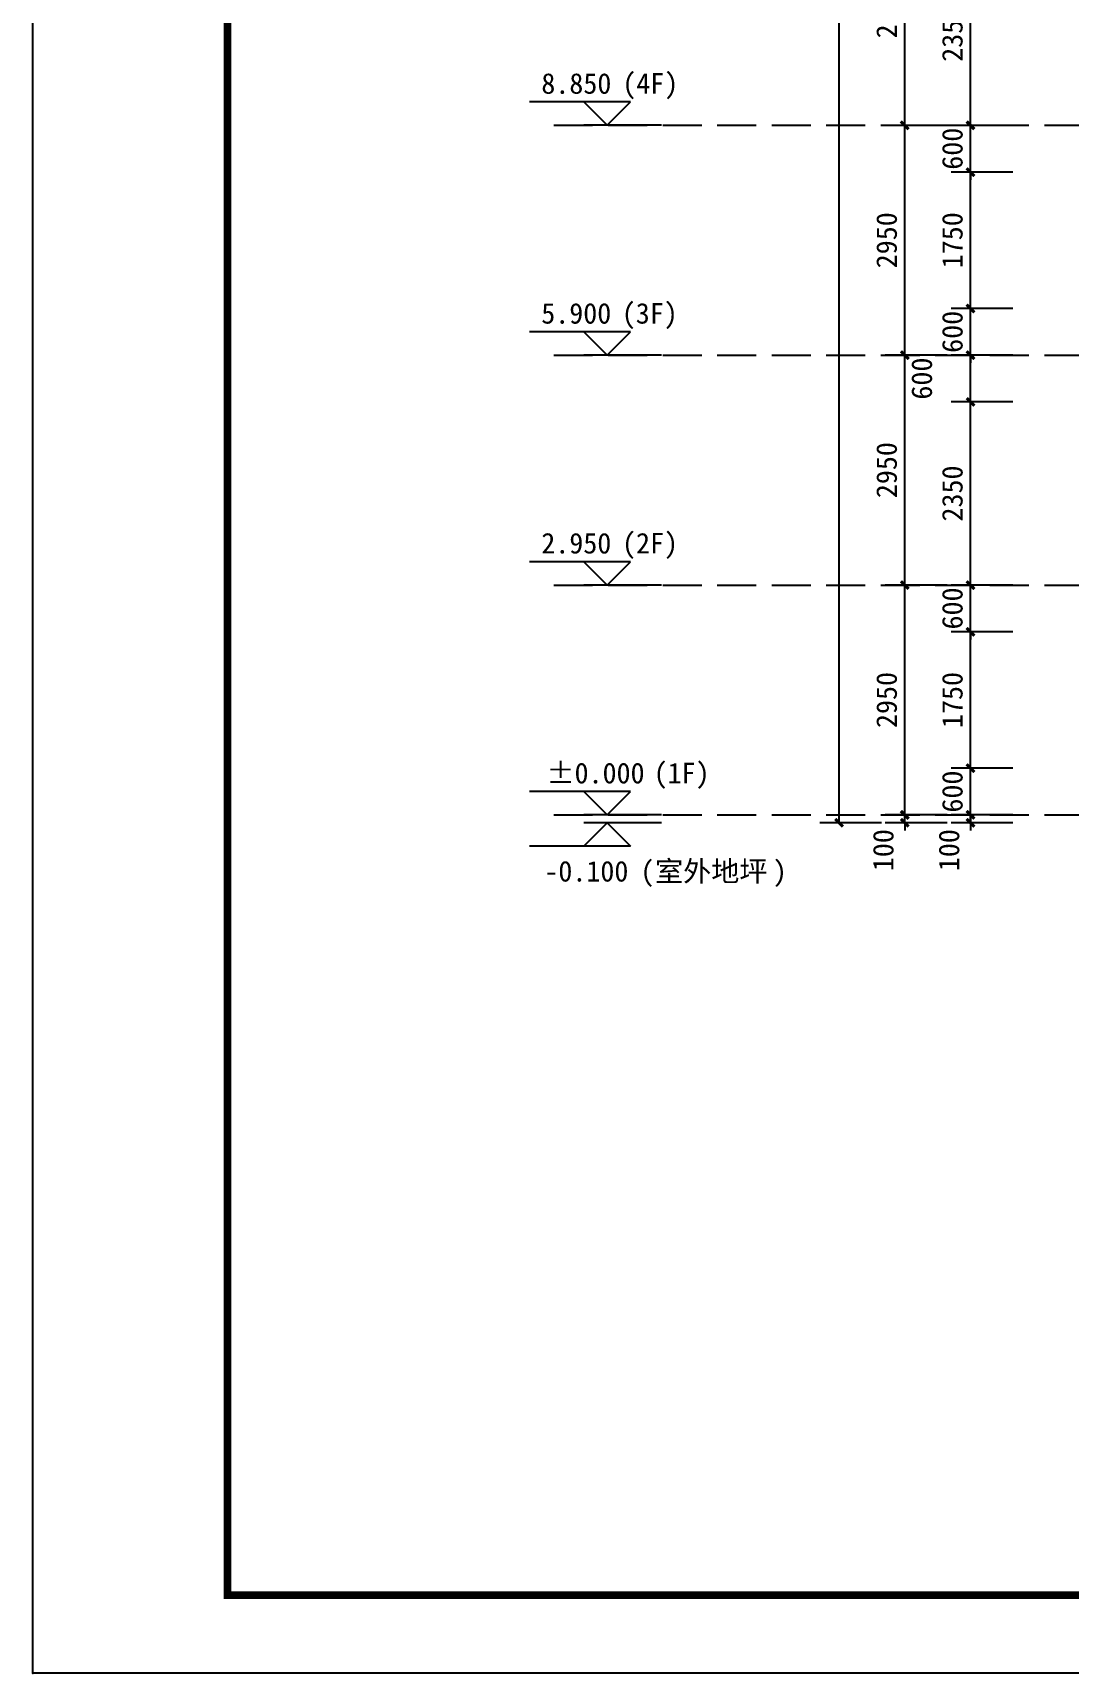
# Model space of a CAD drawing. Extents: x 646072 to 1012572, y -46617 to 16093.
# Drawn here: x 646122 to 659430, y -46567 to -25515 of the extents above; entities that cross this region are included whole.
import ezdxf

# ---------------------------------------------------------------- set-up
doc = ezdxf.new("R2010")
doc.units = 0
doc.header["$LTSCALE"] = 1000
doc.header["$MEASUREMENT"] = 0
for name, pattern in [('3#楼-HZS$0$3#楼-HZS$0$__DASH', [0.35, 0.25, -0.1]), ('3#楼-HZS$0$DOTE', [2.42, 2, -0.2, 0.02, -0.2]), ('DASH', [0.35, 0.25, -0.1])]:
    doc.linetypes.add(name, pattern=pattern)
doc.layers.get('Defpoints').update_dxf_attribs({"color": 4, "linetype": 'DASH'})
for name, color, linetype in [('3#楼-HZS$0$3#楼-HZS$0$DIM_ELEV', 3, 'Continuous'), ('3#楼-HZS$0$3#楼-HZS$0$DOTE', 1, '3#楼-HZS$0$DOTE'), ('3#楼-HZS$0$3#楼-HZS$0$PUB_DIM', 3, 'Continuous'), ('3#楼-HZS$0$3#楼-HZS$0$PUB_TEXT', 7, 'Continuous'), ('A1-无手签$0$A-ANNO-TTLB', 7, 'Continuous')]:
    doc.layers.add(name, color=color, linetype=linetype)
doc.styles.add('3#楼-HZS$0$3#楼-HZS$0$_TCH_DIM', font='')
doc.styles.add('3#楼-HZS$0$3#楼-HZS$0$_TCH_DIM_T3', font='')
doc.styles.get('3#楼-HZS$0$3#楼-HZS$0$_TCH_DIM').set_extended_font_data('SimSun')
doc.styles.get('3#楼-HZS$0$3#楼-HZS$0$_TCH_DIM_T3').set_extended_font_data('SimSun')
doc.dimstyles.new('3#楼-HZS$0$3#楼-HZS$0$_TCH_ARCH&&100', dxfattribs={"dimtxt": 264.345992, "dimasz": 100, "dimexe": 250, "dimexo": 300, "dimgap": 100, "dimtad": 1, "dimdec": 0, "dimzin": 0, "dimdsep": 46, "dimtxsty": '3#楼-HZS$0$3#楼-HZS$0$_TCH_DIM_T3', "dimblk": '3#楼-HZS$0$3#楼-HZS$0$_ArchTick', "dimcen": 0.09, "dimclrt": 7, "dimazin": 2, "dimtfac": 1, "dimtdec": 0, "dimtix": 1, "dimtmove": 2, "dimatfit": 3, "dimfxl": 100, "dimtolj": 1, "dimtzin": 0, "dimarcsym": 0})

# ---------------------------------------------------------------- blocks, each defined once
blk = doc.blocks.new('3#楼-HZS$0$3#楼-HZS$0$_ArchTick')
at = {"color": 0, "linetype": 'ByBlock', "const_width": 0.4}
blk.add_lwpolyline([(-0.5, -0.5), (0.5, 0.5)], dxfattribs=at)
blk = doc.blocks.new('*D855')
at = {"layer": '3#楼-HZS$0$3#楼-HZS$0$PUB_DIM', "color": 0, "lineweight": -2, "transparency": 16777216}
for p, q in [((657863, -23752), (657069, -23752)), ((657319, -26702), (657319, -23752)), ((657863, -26702), (657069, -26702))]:
    blk.add_line(p, q, dxfattribs=at)
at = {"layer": 'Defpoints', "color": 0, "transparency": 16777216}
for p in [(657319, -23752), (658163, -23752), (658163, -26702)]:
    blk.add_point(p, dxfattribs=at)
at = {"layer": '3#楼-HZS$0$3#楼-HZS$0$PUB_DIM', "color": 0, "lineweight": -2, "transparency": 16777216, "xscale": 100, "yscale": 100, "zscale": 100}
for p, rotation in [((657319, -23752), 90), ((657319, -26702), 270)]:
    blk.add_blockref('3#楼-HZS$0$3#楼-HZS$0$_ArchTick', p, dxfattribs=dict(at, rotation=rotation))
at = {"layer": '3#楼-HZS$0$3#楼-HZS$0$PUB_DIM', "color": 7, "transparency": 16777216, "insert": (657087, -25227), "char_height": 264.3, "attachment_point": 5, "rotation": 90, "style": '3#楼-HZS$0$3#楼-HZS$0$_TCH_DIM_T3'}
blk.add_mtext('\\A1;2950', dxfattribs=at)
blk = doc.blocks.new('*D856')
at = {"layer": '3#楼-HZS$0$3#楼-HZS$0$PUB_DIM', "color": 0, "lineweight": -2, "transparency": 16777216}
for p, q in [((657863, -26702), (657069, -26702)), ((657319, -29652), (657319, -26702)), ((657863, -29652), (657069, -29652))]:
    blk.add_line(p, q, dxfattribs=at)
at = {"layer": 'Defpoints', "color": 0, "transparency": 16777216}
for p in [(657319, -26702), (658163, -26702), (658163, -29652)]:
    blk.add_point(p, dxfattribs=at)
at = {"layer": '3#楼-HZS$0$3#楼-HZS$0$PUB_DIM', "color": 0, "lineweight": -2, "transparency": 16777216, "xscale": 100, "yscale": 100, "zscale": 100}
for p, rotation in [((657319, -26702), 90), ((657319, -29652), 270)]:
    blk.add_blockref('3#楼-HZS$0$3#楼-HZS$0$_ArchTick', p, dxfattribs=dict(at, rotation=rotation))
at = {"layer": '3#楼-HZS$0$3#楼-HZS$0$PUB_DIM', "color": 7, "transparency": 16777216, "insert": (657087, -28177), "char_height": 264.3, "attachment_point": 5, "rotation": 90, "style": '3#楼-HZS$0$3#楼-HZS$0$_TCH_DIM_T3'}
blk.add_mtext('\\A1;2950', dxfattribs=at)
blk = doc.blocks.new('*D857')
at = {"layer": '3#楼-HZS$0$3#楼-HZS$0$PUB_DIM', "color": 0, "lineweight": -2, "transparency": 16777216}
for p, q in [((657863, -29652), (657069, -29652)), ((657319, -32602), (657319, -29652)), ((657863, -32602), (657069, -32602))]:
    blk.add_line(p, q, dxfattribs=at)
at = {"layer": 'Defpoints', "color": 0, "transparency": 16777216}
for p in [(657319, -29652), (658163, -29652), (658163, -32602)]:
    blk.add_point(p, dxfattribs=at)
at = {"layer": '3#楼-HZS$0$3#楼-HZS$0$PUB_DIM', "color": 0, "lineweight": -2, "transparency": 16777216, "xscale": 100, "yscale": 100, "zscale": 100}
for p, rotation in [((657319, -29652), 90), ((657319, -32602), 270)]:
    blk.add_blockref('3#楼-HZS$0$3#楼-HZS$0$_ArchTick', p, dxfattribs=dict(at, rotation=rotation))
at = {"layer": '3#楼-HZS$0$3#楼-HZS$0$PUB_DIM', "color": 7, "transparency": 16777216, "insert": (657087, -31127), "char_height": 264.3, "attachment_point": 5, "rotation": 90, "style": '3#楼-HZS$0$3#楼-HZS$0$_TCH_DIM_T3'}
blk.add_mtext('\\A1;2950', dxfattribs=at)
blk = doc.blocks.new('*D858')
at = {"layer": '3#楼-HZS$0$3#楼-HZS$0$PUB_DIM', "color": 0, "lineweight": -2, "transparency": 16777216}
for p, q in [((657863, -32602), (657069, -32602)), ((657319, -35552), (657319, -32602)), ((657863, -35552), (657069, -35552))]:
    blk.add_line(p, q, dxfattribs=at)
at = {"layer": 'Defpoints', "color": 0, "transparency": 16777216}
for p in [(657319, -32602), (658163, -32602), (658163, -35552)]:
    blk.add_point(p, dxfattribs=at)
at = {"layer": '3#楼-HZS$0$3#楼-HZS$0$PUB_DIM', "color": 0, "lineweight": -2, "transparency": 16777216, "xscale": 100, "yscale": 100, "zscale": 100}
for p, rotation in [((657319, -32602), 90), ((657319, -35552), 270)]:
    blk.add_blockref('3#楼-HZS$0$3#楼-HZS$0$_ArchTick', p, dxfattribs=dict(at, rotation=rotation))
at = {"layer": '3#楼-HZS$0$3#楼-HZS$0$PUB_DIM', "color": 7, "transparency": 16777216, "insert": (657087, -34077), "char_height": 264.3, "attachment_point": 5, "rotation": 90, "style": '3#楼-HZS$0$3#楼-HZS$0$_TCH_DIM_T3'}
blk.add_mtext('\\A1;2950', dxfattribs=at)
blk = doc.blocks.new('*D859')
at = {"layer": '3#楼-HZS$0$3#楼-HZS$0$PUB_DIM', "color": 0, "lineweight": -2, "transparency": 16777216}
for p, q in [((657863, -35552), (657069, -35552)), ((657319, -35552), (657319, -35452)), ((657319, -35652), (657319, -35552)), ((657863, -35652), (657069, -35652)), ((657319, -35652), (657319, -35752))]:
    blk.add_line(p, q, dxfattribs=at)
at = {"layer": 'Defpoints', "color": 0, "transparency": 16777216}
for p in [(657319, -35552), (658163, -35552), (658163, -35652)]:
    blk.add_point(p, dxfattribs=at)
at = {"layer": '3#楼-HZS$0$3#楼-HZS$0$PUB_DIM', "color": 0, "lineweight": -2, "transparency": 16777216, "xscale": 100, "yscale": 100, "zscale": 100}
for p, rotation in [((657319, -35552), 270), ((657319, -35652), 90)]:
    blk.add_blockref('3#楼-HZS$0$3#楼-HZS$0$_ArchTick', p, dxfattribs=dict(at, rotation=rotation))
at = {"layer": '3#楼-HZS$0$3#楼-HZS$0$PUB_DIM', "color": 7, "transparency": 16777216, "insert": (657044, -36004), "char_height": 264.3, "attachment_point": 5, "rotation": 90, "style": '3#楼-HZS$0$3#楼-HZS$0$_TCH_DIM_T3'}
blk.add_mtext('\\A1;100', dxfattribs=at)
blk = doc.blocks.new('*D867')
at = {"layer": '3#楼-HZS$0$3#楼-HZS$0$PUB_DIM', "color": 0, "lineweight": -2, "transparency": 16777216}
for p, q in [((657019, -6052), (656226, -6052)), ((656476, -35652), (656476, -6052)), ((657019, -35652), (656226, -35652))]:
    blk.add_line(p, q, dxfattribs=at)
at = {"layer": 'Defpoints', "color": 0, "transparency": 16777216}
for p in [(656476, -6052), (657319, -6052), (657319, -35652)]:
    blk.add_point(p, dxfattribs=at)
at = {"layer": '3#楼-HZS$0$3#楼-HZS$0$PUB_DIM', "color": 0, "lineweight": -2, "transparency": 16777216, "xscale": 100, "yscale": 100, "zscale": 100}
for p, rotation in [((656476, -6052), 90), ((656476, -35652), 270)]:
    blk.add_blockref('3#楼-HZS$0$3#楼-HZS$0$_ArchTick', p, dxfattribs=dict(at, rotation=rotation))
at = {"layer": '3#楼-HZS$0$3#楼-HZS$0$PUB_DIM', "color": 7, "transparency": 16777216, "insert": (656244, -20852), "char_height": 264.3, "attachment_point": 5, "rotation": 90, "style": '3#楼-HZS$0$3#楼-HZS$0$_TCH_DIM_T3'}
blk.add_mtext('\\A1;29600', dxfattribs=at)
blk = doc.blocks.new('*D670')
at = {"layer": '3#楼-HZS$0$3#楼-HZS$0$PUB_DIM', "color": 0, "lineweight": -2, "transparency": 16777216}
for p, q in [((658707, -24352), (657913, -24352)), ((658163, -26702), (658163, -24352)), ((658707, -26702), (657913, -26702))]:
    blk.add_line(p, q, dxfattribs=at)
at = {"layer": 'Defpoints', "color": 0, "transparency": 16777216}
for p in [(658163, -24352), (659007, -24352), (659007, -26702)]:
    blk.add_point(p, dxfattribs=at)
at = {"layer": '3#楼-HZS$0$3#楼-HZS$0$PUB_DIM', "color": 0, "lineweight": -2, "transparency": 16777216, "xscale": 100, "yscale": 100, "zscale": 100}
for p, rotation in [((658163, -24352), 90), ((658163, -26702), 270)]:
    blk.add_blockref('3#楼-HZS$0$3#楼-HZS$0$_ArchTick', p, dxfattribs=dict(at, rotation=rotation))
at = {"layer": '3#楼-HZS$0$3#楼-HZS$0$PUB_DIM', "color": 7, "transparency": 16777216, "insert": (657931, -25527), "char_height": 264.3, "attachment_point": 5, "rotation": 90, "style": '3#楼-HZS$0$3#楼-HZS$0$_TCH_DIM_T3'}
blk.add_mtext('\\A1;2350', dxfattribs=at)
blk = doc.blocks.new('*D671')
at = {"layer": '3#楼-HZS$0$3#楼-HZS$0$PUB_DIM', "color": 0, "lineweight": -2, "transparency": 16777216}
for p, q in [((658707, -26702), (657913, -26702)), ((658163, -26702), (658163, -26602)), ((658163, -27302), (658163, -26702)), ((658707, -27302), (657913, -27302)), ((658163, -27302), (658163, -27402))]:
    blk.add_line(p, q, dxfattribs=at)
at = {"layer": 'Defpoints', "color": 0, "transparency": 16777216}
for p in [(658163, -26702), (659007, -26702), (659007, -27302)]:
    blk.add_point(p, dxfattribs=at)
at = {"layer": '3#楼-HZS$0$3#楼-HZS$0$PUB_DIM', "color": 0, "lineweight": -2, "transparency": 16777216, "xscale": 100, "yscale": 100, "zscale": 100}
for p, rotation in [((658163, -26702), 270), ((658163, -27302), 90)]:
    blk.add_blockref('3#楼-HZS$0$3#楼-HZS$0$_ArchTick', p, dxfattribs=dict(at, rotation=rotation))
at = {"layer": '3#楼-HZS$0$3#楼-HZS$0$PUB_DIM', "color": 7, "transparency": 16777216, "insert": (657931, -27002), "char_height": 264.3, "attachment_point": 5, "rotation": 90, "style": '3#楼-HZS$0$3#楼-HZS$0$_TCH_DIM_T3'}
blk.add_mtext('\\A1;600', dxfattribs=at)
blk = doc.blocks.new('*D672')
at = {"layer": '3#楼-HZS$0$3#楼-HZS$0$PUB_DIM', "color": 0, "lineweight": -2, "transparency": 16777216}
for p, q in [((658707, -27302), (657913, -27302)), ((658163, -29052), (658163, -27302)), ((658707, -29052), (657913, -29052))]:
    blk.add_line(p, q, dxfattribs=at)
at = {"layer": 'Defpoints', "color": 0, "transparency": 16777216}
for p in [(658163, -27302), (659007, -27302), (659007, -29052)]:
    blk.add_point(p, dxfattribs=at)
at = {"layer": '3#楼-HZS$0$3#楼-HZS$0$PUB_DIM', "color": 0, "lineweight": -2, "transparency": 16777216, "xscale": 100, "yscale": 100, "zscale": 100}
for p, rotation in [((658163, -27302), 90), ((658163, -29052), 270)]:
    blk.add_blockref('3#楼-HZS$0$3#楼-HZS$0$_ArchTick', p, dxfattribs=dict(at, rotation=rotation))
at = {"layer": '3#楼-HZS$0$3#楼-HZS$0$PUB_DIM', "color": 7, "transparency": 16777216, "insert": (657931, -28177), "char_height": 264.3, "attachment_point": 5, "rotation": 90, "style": '3#楼-HZS$0$3#楼-HZS$0$_TCH_DIM_T3'}
blk.add_mtext('\\A1;1750', dxfattribs=at)
blk = doc.blocks.new('*D673')
at = {"layer": '3#楼-HZS$0$3#楼-HZS$0$PUB_DIM', "color": 0, "lineweight": -2, "transparency": 16777216}
for p, q in [((658163, -29052), (658163, -28952)), ((658707, -29052), (657913, -29052)), ((658163, -29652), (658163, -29052)), ((658707, -29652), (657913, -29652)), ((658163, -29652), (658163, -29752))]:
    blk.add_line(p, q, dxfattribs=at)
at = {"layer": 'Defpoints', "color": 0, "transparency": 16777216}
for p in [(658163, -29052), (659007, -29052), (659007, -29652)]:
    blk.add_point(p, dxfattribs=at)
at = {"layer": '3#楼-HZS$0$3#楼-HZS$0$PUB_DIM', "color": 0, "lineweight": -2, "transparency": 16777216, "xscale": 100, "yscale": 100, "zscale": 100}
for p, rotation in [((658163, -29052), 270), ((658163, -29652), 90)]:
    blk.add_blockref('3#楼-HZS$0$3#楼-HZS$0$_ArchTick', p, dxfattribs=dict(at, rotation=rotation))
at = {"layer": '3#楼-HZS$0$3#楼-HZS$0$PUB_DIM', "color": 7, "transparency": 16777216, "insert": (657931, -29352), "char_height": 264.3, "attachment_point": 5, "rotation": 90, "style": '3#楼-HZS$0$3#楼-HZS$0$_TCH_DIM_T3'}
blk.add_mtext('\\A1;600', dxfattribs=at)
blk = doc.blocks.new('*D674')
at = {"layer": '3#楼-HZS$0$3#楼-HZS$0$PUB_DIM', "color": 0, "lineweight": -2, "transparency": 16777216}
for p, q in [((658707, -29652), (657913, -29652)), ((658163, -30252), (658163, -29652)), ((658707, -30252), (657913, -30252))]:
    blk.add_line(p, q, dxfattribs=at)
at = {"layer": 'Defpoints', "color": 0, "transparency": 16777216}
for p in [(658163, -29652), (659007, -29652), (659007, -30252)]:
    blk.add_point(p, dxfattribs=at)
at = {"layer": '3#楼-HZS$0$3#楼-HZS$0$PUB_DIM', "color": 0, "lineweight": -2, "transparency": 16777216, "xscale": 100, "yscale": 100, "zscale": 100}
for p, rotation in [((658163, -29652), 90), ((658163, -30252), 270)]:
    blk.add_blockref('3#楼-HZS$0$3#楼-HZS$0$_ArchTick', p, dxfattribs=dict(at, rotation=rotation))
at = {"layer": '3#楼-HZS$0$3#楼-HZS$0$PUB_DIM', "color": 7, "transparency": 16777216, "insert": (657538, -29952), "char_height": 264.3, "attachment_point": 5, "rotation": 90, "style": '3#楼-HZS$0$3#楼-HZS$0$_TCH_DIM_T3'}
blk.add_mtext('\\A1;600', dxfattribs=at)
blk = doc.blocks.new('*D675')
at = {"layer": '3#楼-HZS$0$3#楼-HZS$0$PUB_DIM', "color": 0, "lineweight": -2, "transparency": 16777216}
for p, q in [((658707, -30252), (657913, -30252)), ((658163, -32602), (658163, -30252)), ((658707, -32602), (657913, -32602))]:
    blk.add_line(p, q, dxfattribs=at)
at = {"layer": 'Defpoints', "color": 0, "transparency": 16777216}
for p in [(658163, -30252), (659007, -30252), (659007, -32602)]:
    blk.add_point(p, dxfattribs=at)
at = {"layer": '3#楼-HZS$0$3#楼-HZS$0$PUB_DIM', "color": 0, "lineweight": -2, "transparency": 16777216, "xscale": 100, "yscale": 100, "zscale": 100}
for p, rotation in [((658163, -30252), 90), ((658163, -32602), 270)]:
    blk.add_blockref('3#楼-HZS$0$3#楼-HZS$0$_ArchTick', p, dxfattribs=dict(at, rotation=rotation))
at = {"layer": '3#楼-HZS$0$3#楼-HZS$0$PUB_DIM', "color": 7, "transparency": 16777216, "insert": (657931, -31427), "char_height": 264.3, "attachment_point": 5, "rotation": 90, "style": '3#楼-HZS$0$3#楼-HZS$0$_TCH_DIM_T3'}
blk.add_mtext('\\A1;2350', dxfattribs=at)
blk = doc.blocks.new('*D676')
at = {"layer": '3#楼-HZS$0$3#楼-HZS$0$PUB_DIM', "color": 0, "lineweight": -2, "transparency": 16777216}
for p, q in [((658707, -32602), (657913, -32602)), ((658163, -32602), (658163, -32502)), ((658163, -33202), (658163, -32602)), ((658707, -33202), (657913, -33202)), ((658163, -33202), (658163, -33302))]:
    blk.add_line(p, q, dxfattribs=at)
at = {"layer": 'Defpoints', "color": 0, "transparency": 16777216}
for p in [(658163, -32602), (659007, -32602), (659007, -33202)]:
    blk.add_point(p, dxfattribs=at)
at = {"layer": '3#楼-HZS$0$3#楼-HZS$0$PUB_DIM', "color": 0, "lineweight": -2, "transparency": 16777216, "xscale": 100, "yscale": 100, "zscale": 100}
for p, rotation in [((658163, -32602), 270), ((658163, -33202), 90)]:
    blk.add_blockref('3#楼-HZS$0$3#楼-HZS$0$_ArchTick', p, dxfattribs=dict(at, rotation=rotation))
at = {"layer": '3#楼-HZS$0$3#楼-HZS$0$PUB_DIM', "color": 7, "transparency": 16777216, "insert": (657931, -32902), "char_height": 264.3, "attachment_point": 5, "rotation": 90, "style": '3#楼-HZS$0$3#楼-HZS$0$_TCH_DIM_T3'}
blk.add_mtext('\\A1;600', dxfattribs=at)
blk = doc.blocks.new('*D677')
at = {"layer": '3#楼-HZS$0$3#楼-HZS$0$PUB_DIM', "color": 0, "lineweight": -2, "transparency": 16777216}
for p, q in [((658707, -33202), (657913, -33202)), ((658163, -34952), (658163, -33202)), ((658707, -34952), (657913, -34952))]:
    blk.add_line(p, q, dxfattribs=at)
at = {"layer": 'Defpoints', "color": 0, "transparency": 16777216}
for p in [(658163, -33202), (659007, -33202), (659007, -34952)]:
    blk.add_point(p, dxfattribs=at)
at = {"layer": '3#楼-HZS$0$3#楼-HZS$0$PUB_DIM', "color": 0, "lineweight": -2, "transparency": 16777216, "xscale": 100, "yscale": 100, "zscale": 100}
for p, rotation in [((658163, -33202), 90), ((658163, -34952), 270)]:
    blk.add_blockref('3#楼-HZS$0$3#楼-HZS$0$_ArchTick', p, dxfattribs=dict(at, rotation=rotation))
at = {"layer": '3#楼-HZS$0$3#楼-HZS$0$PUB_DIM', "color": 7, "transparency": 16777216, "insert": (657931, -34077), "char_height": 264.3, "attachment_point": 5, "rotation": 90, "style": '3#楼-HZS$0$3#楼-HZS$0$_TCH_DIM_T3'}
blk.add_mtext('\\A1;1750', dxfattribs=at)
blk = doc.blocks.new('*D678')
at = {"layer": '3#楼-HZS$0$3#楼-HZS$0$PUB_DIM', "color": 0, "lineweight": -2, "transparency": 16777216}
for p, q in [((658163, -34952), (658163, -34852)), ((658707, -34952), (657913, -34952)), ((658163, -35552), (658163, -34952)), ((658707, -35552), (657913, -35552)), ((658163, -35552), (658163, -35652))]:
    blk.add_line(p, q, dxfattribs=at)
at = {"layer": 'Defpoints', "color": 0, "transparency": 16777216}
for p in [(658163, -34952), (659007, -34952), (659007, -35552)]:
    blk.add_point(p, dxfattribs=at)
at = {"layer": '3#楼-HZS$0$3#楼-HZS$0$PUB_DIM', "color": 0, "lineweight": -2, "transparency": 16777216, "xscale": 100, "yscale": 100, "zscale": 100}
for p, rotation in [((658163, -34952), 270), ((658163, -35552), 90)]:
    blk.add_blockref('3#楼-HZS$0$3#楼-HZS$0$_ArchTick', p, dxfattribs=dict(at, rotation=rotation))
at = {"layer": '3#楼-HZS$0$3#楼-HZS$0$PUB_DIM', "color": 7, "transparency": 16777216, "insert": (657931, -35252), "char_height": 264.3, "attachment_point": 5, "rotation": 90, "style": '3#楼-HZS$0$3#楼-HZS$0$_TCH_DIM_T3'}
blk.add_mtext('\\A1;600', dxfattribs=at)
blk = doc.blocks.new('*D679')
at = {"layer": '3#楼-HZS$0$3#楼-HZS$0$PUB_DIM', "color": 0, "lineweight": -2, "transparency": 16777216}
for p, q in [((658707, -35552), (657913, -35552)), ((658163, -35552), (658163, -35452)), ((658163, -35652), (658163, -35552)), ((658707, -35652), (657913, -35652)), ((658163, -35652), (658163, -35752))]:
    blk.add_line(p, q, dxfattribs=at)
at = {"layer": 'Defpoints', "color": 0, "transparency": 16777216}
for p in [(658163, -35552), (659007, -35552), (659007, -35652)]:
    blk.add_point(p, dxfattribs=at)
at = {"layer": '3#楼-HZS$0$3#楼-HZS$0$PUB_DIM', "color": 0, "lineweight": -2, "transparency": 16777216, "xscale": 100, "yscale": 100, "zscale": 100}
for p, rotation in [((658163, -35552), 270), ((658163, -35652), 90)]:
    blk.add_blockref('3#楼-HZS$0$3#楼-HZS$0$_ArchTick', p, dxfattribs=dict(at, rotation=rotation))
at = {"layer": '3#楼-HZS$0$3#楼-HZS$0$PUB_DIM', "color": 7, "transparency": 16777216, "insert": (657888, -36004), "char_height": 264.3, "attachment_point": 5, "rotation": 90, "style": '3#楼-HZS$0$3#楼-HZS$0$_TCH_DIM_T3'}
blk.add_mtext('\\A1;100', dxfattribs=at)

msp = doc.modelspace()

# ---------------------------------------------------------------- linework, layer by layer
at = {"layer": '3#楼-HZS$0$3#楼-HZS$0$DIM_ELEV'}
for p, q in [((653796.1, -26401.8), (652500.1, -26401.8)), ((653496.1, -26701.8), (653196.1, -26401.8)), ((653496.1, -26701.8), (653796.1, -26401.8)), ((654196.1, -26701.8), (653196.1, -26701.8)), ((653796.1, -29351.8), (652500.1, -29351.8)), ((653496.1, -29651.8), (653196.1, -29351.8)), ((653496.1, -29651.8), (653796.1, -29351.8)), ((654196.1, -29651.8), (653196.1, -29651.8)), ((653796.1, -32301.8), (652500.1, -32301.8)), ((653496.1, -32601.8), (653196.1, -32301.8)), ((653496.1, -32601.8), (653796.1, -32301.8)), ((654196.1, -32601.8), (653196.1, -32601.8)), ((653796.1, -35251.8), (652500.1, -35251.8)), ((653496.1, -35551.8), (653196.1, -35251.8)), ((653496.1, -35551.8), (653796.1, -35251.8)), ((654196.1, -35551.8), (653196.1, -35551.8)), ((653496.1, -35651.8), (653196.1, -35951.8)), ((654196.1, -35651.8), (653196.1, -35651.8)), ((653496.1, -35651.8), (653796.1, -35951.8)), ((653796.1, -35951.8), (652500.1, -35951.8))]:
    msp.add_line(p, q, dxfattribs=at)
at = {"layer": '3#楼-HZS$0$3#楼-HZS$0$DOTE', "linetype": '3#楼-HZS$0$3#楼-HZS$0$__DASH', "ltscale": 2}
for p, q in [((652810.9, -26701.8), (718310.9, -26701.8)), ((652810.9, -29651.8), (718310.9, -29651.8)), ((652810.9, -32601.8), (718310.9, -32601.8)), ((652810.9, -35551.8), (718310.9, -35551.8))]:
    msp.add_line(p, q, dxfattribs=at)
at = {"layer": 'A1-无手签$0$A-ANNO-TTLB'}
msp.add_lwpolyline([(646122, -46566.5), (646122, 12833.5), (730222, 12833.5), (730222, -46566.5)], close=True, dxfattribs=at)
at = {"layer": 'A1-无手签$0$A-ANNO-TTLB', "const_width": 100}
msp.add_lwpolyline([(648622, -45566.5), (729222, -45566.5), (729222, 11833.5), (648622, 11833.5)], close=True, dxfattribs=at)
at = {"layer": 'A1-无手签$0$A-ANNO-TTLB'}
msp.add_point((646122, -46566.5), dxfattribs=at)
msp.add_point((646122, -46566.5), dxfattribs=at)
at = {"layer": 'Defpoints'}
msp.add_lwpolyline([(722722, 11833.5), (648622, 11833.5), (648622, -45566.5), (722722, -45566.5)], close=True, dxfattribs=at)

# ---------------------------------------------------------------- texts
at = {"layer": '3#楼-HZS$0$3#楼-HZS$0$PUB_TEXT', "color": 7, "style": '3#楼-HZS$0$3#楼-HZS$0$_TCH_DIM'}
for s, height, p in [('8.850', 264.35, (652652, -26296.8)), ('(4F)', 264.35, (653691.7, -26296.8)), ('5.900', 264.35, (652650.9, -29246.8)), ('(3F)', 264.35, (653684.7, -29246.8)), ('2.950', 264.35, (652651.5, -32196.8)), ('(2F)', 264.35, (653688.2, -32196.8)), ('%%P0.000', 264.35, (652719.1, -35146.8)), ('(1F)', 264.35, (654094, -35146.8)), ('-0.100', 264.35, (652690.7, -36406.8)), ('(', 264.3, (653923.9, -36406.8)), ('室外地坪', 264.35, (654112.9, -36406.8)), (')', 264.3, (655625.2, -36406.8))]:
    msp.add_text(s, height=height, dxfattribs=at).set_placement(p)

# ---------------------------------------------------------------- dimensions: what is measured, and where the dimension line sits
at = {"layer": '3#楼-HZS$0$3#楼-HZS$0$PUB_DIM'}
for p1, p2, picture, middle in [((657319.4, -35651.8), (657319.4, -6051.8), '*D867', (656243.5, -20851.8)), ((658163.1, -26701.8), (658163.1, -23751.8), '*D855', (657087.2, -25226.8)), ((659006.7, -26701.8), (659006.7, -24351.8), '*D670', (657930.9, -25526.8)), ((658163.1, -29651.8), (658163.1, -26701.8), '*D856', (657087.2, -28176.8)), ((659006.7, -27301.8), (659006.7, -26701.8), '*D671', (657930.9, -27001.8)), ((659006.7, -29051.8), (659006.7, -27301.8), '*D672', (657930.9, -28176.8)), ((659006.7, -29651.8), (659006.7, -29051.8), '*D673', (657930.9, -29351.8)), ((658163.1, -32601.8), (658163.1, -29651.8), '*D857', (657087.2, -31126.8)), ((659006.7, -32601.8), (659006.7, -30251.8), '*D675', (657930.9, -31426.8)), ((658163.1, -35551.8), (658163.1, -32601.8), '*D858', (657087.2, -34076.8)), ((659006.7, -33201.8), (659006.7, -32601.8), '*D676', (657930.9, -32901.8)), ((659006.7, -34951.8), (659006.7, -33201.8), '*D677', (657930.9, -34076.8)), ((659006.7, -35551.8), (659006.7, -34951.8), '*D678', (657930.9, -35251.8))]:
    dim = msp.add_aligned_dim(p1=p1, p2=p2, distance=843.7, dimstyle='3#楼-HZS$0$3#楼-HZS$0$_TCH_ARCH&&100', dxfattribs=at)
    dim.commit()
    dim.dimension.update_dxf_attribs({"geometry": picture, "text_midpoint": middle})
for base, p1, p2, picture, middle in [((658163.1, -29651.8), (659006.7, -30251.8), (659006.7, -29651.8), '*D674', (657538.1, -29951.8)), ((657319.4, -35551.8), (658163.1, -35651.8), (658163.1, -35551.8), '*D859', (657044.4, -36004.3)), ((658163.1, -35551.8), (659006.7, -35651.8), (659006.7, -35551.8), '*D679', (657888.1, -36004.3))]:
    dim = msp.add_linear_dim(base=base, p1=p1, p2=p2, angle=90, dimstyle='3#楼-HZS$0$3#楼-HZS$0$_TCH_ARCH&&100', dxfattribs=at)
    dim.commit()
    dim.dimension.update_dxf_attribs({"geometry": picture, "text_midpoint": middle, "dimtype": 161})

doc.saveas('drawing.dxf')
